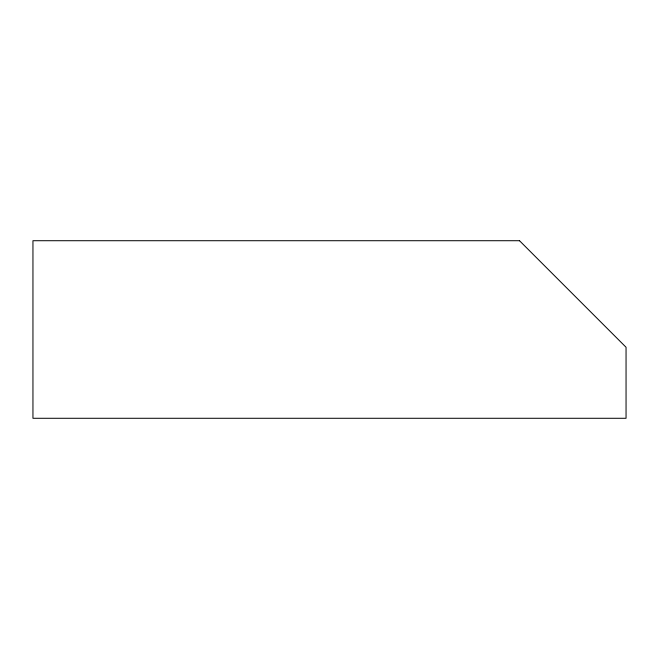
<?xml version="1.0" encoding="UTF-8"?>
<svg xmlns="http://www.w3.org/2000/svg" width="659" height="659" viewBox="0 0 659 659"><rect width="100%" height="100%" fill="white"/><g stroke="black" fill="none" stroke-linecap="round" stroke-linejoin="round"><path stroke-width="0.99" d="M519.506 240.716L32.95 240.716L32.95 418.284L626.05 418.284L626.05 347.26L519.506 240.716"/></g></svg>
